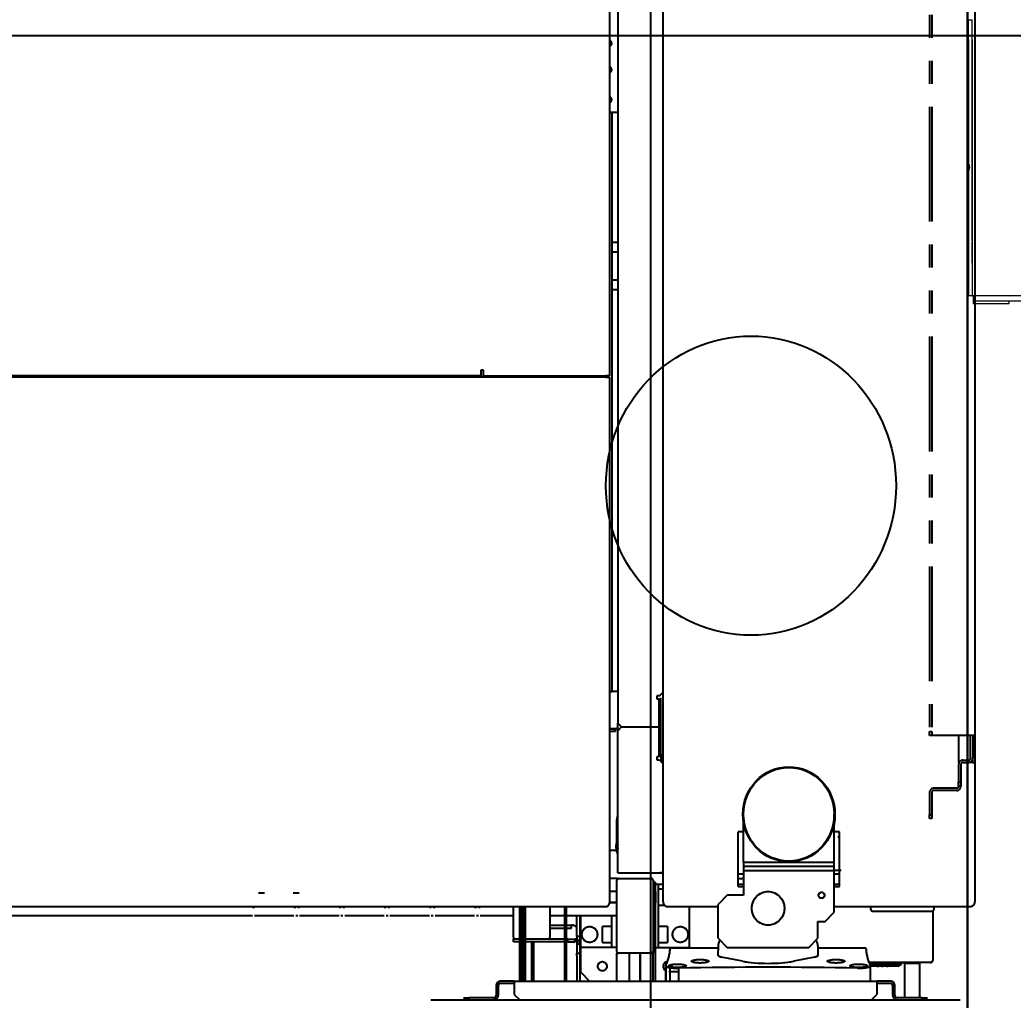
# Model space of a CAD drawing. Header units: centimetres. Extents: x 405564 to 502064, y 46284 to 60634.
# Drawn here: x 454624.9 to 454679.8, y 53009.3 to 53063.4 of the extents above; entities that cross this region are included whole.
import ezdxf
from ezdxf import colors
from ezdxf.entities.mleader import LeaderData, LeaderLine
from ezdxf.math import Vec2, Vec3
from ezdxf.xclip import XClip

# ---------------------------------------------------------------- set-up
doc = ezdxf.new("R2010")
doc.units = ezdxf.units.CM
doc.header["$XCLIPFRAME"] = 0
for name, pattern in [('3+1_3b$0$DASHED', [0.25, 0.125, -0.125]), ('SLD-2点鎖線', [12.7, 6.35, -1.27, 1.27, -1.27, 1.27, -1.27]), ('SLD-実線', [0])]:
    doc.linetypes.add(name, pattern=pattern)
for name, color, linetype in [('---___EB_draft03_cihazlar', 8, 'Continuous'), ('0-KRCN-ASMATAVAN-130426', 8, 'Continuous'), ('AS_DUV', 8, 'Continuous'), ('AS_PYZ_BINA', 8, 'Continuous')]:
    doc.layers.add(name, color=color, linetype=linetype)
doc.layers.add('0-KRCN-MİMARİ-220526', color=8, linetype='Continuous', lineweight=9)
doc.layers.add('OL_Ic', color=8, linetype='Continuous', lineweight=9)
doc.styles.add('Normal_ITL', font='swissi.ttf')

# ---------------------------------------------------------------- blocks, each defined once
blk = doc.blocks.new('Conveyor1M')
at = {"layer": '---___EB_draft03_cihazlar', "linetype": 'Continuous', "lineweight": 15}
for p, q in [((276585.344, -40561.665), (276585.344, -40661.165)), ((276585.644, -40612.465), (276585.644, -40660.115)), ((276585.764, -40659.115), (276585.644, -40659.115)), ((276585.764, -40661.115), (276585.764, -40659.115)), ((276585.644, -40660.115), (276585.644, -40661.115)), ((276571.194, -40661.165), (276570.094, -40661.165)), ((276570.095, -40661.344), (276570.095, -40661.165)), ((276570.096, -40661.365), (276570.095, -40661.344)), ((276571.195, -40661.365), (276570.096, -40661.365)), ((276582.309, -40661.165), (276571.194, -40661.165)), ((276571.195, -40661.165), (276585.345, -40661.165)), ((276571.195, -40661.365), (276578.043, -40661.365)), ((276578.043, -40661.365), (276578.447, -40661.365)), ((276578.447, -40661.365), (276585.345, -40661.365)), ((276583.544, -40661.165), (276582.38, -40661.165)), ((276583.594, -40661.165), (276585.244, -40661.165)), ((276585.344, -40661.115), (276585.644, -40661.115)), ((276585.345, -40661.165), (276585.345, -40661.115)), ((276585.345, -40661.165), (276585.345, -40661.365)), ((276585.644, -40661.115), (276585.764, -40661.115))]:
    blk.add_line(p, q, dxfattribs=at)
at = {"layer": '---___EB_draft03_cihazlar', "color": 1, "linetype": '3+1_3b$0$DASHED', "ltscale": 150}
blk.add_lwpolyline([(276488.244, -40561.415), (276724.244, -40561.415), (276724.244, -40661.415), (276488.244, -40661.415), (276488.244, -40561.415)], dxfattribs=at)
at = {"layer": '---___EB_draft03_cihazlar', "color": 1}
blk.add_lwpolyline([(276563.244, -40561.415), (276649.244, -40561.415), (276649.244, -40661.415), (276563.244, -40661.415), (276563.244, -40561.415)], dxfattribs=at)
at = {"layer": '---___EB_draft03_cihazlar', "linetype": 'Continuous', "lineweight": 15}
for points, knots in [([(276570.095, -40661.365), (276570.095, -40661.362), (276570.095, -40661.336), (276570.095, -40661.307), (276570.095, -40661.318), (276570.095, -40661.319)], [0, 0, 0, 0, 0.116936, 0.947734, 1, 1, 1, 1]), ([(276578.043, -40661.365), (276578.065, -40661.356), (276578.134, -40661.327), (276578.252, -40661.309), (276578.366, -40661.331), (276578.426, -40661.356), (276578.447, -40661.365)], [0, 0, 0, 0, 0.171416, 0.537556, 0.837741, 1, 1, 1, 1])]:
    blk.add_open_spline(points, degree=3, knots=knots, dxfattribs=at)
blk = doc.blocks.new('SMD Dizgi Makinesi')
at = {"layer": '---___EB_draft03_cihazlar', "linetype": 'SLD-2点鎖線'}
for p, q in [((275465.692, -39730.757), (275632.463, -39730.757)), ((275560.185, -39730.757), (275633.651, -39730.757)), ((275632.463, -39730.757), (275632.463, -39730.977)), ((275632.463, -39730.757), (275633.961, -39730.757)), ((275633.651, -39730.757), (275641.669, -39730.757)), ((275633.961, -39730.877), (275633.961, -39730.757)), ((275632.463, -39730.877), (275633.702, -39730.877)), ((275632.463, -39730.977), (275632.463, -39733.04)), ((275633.713, -39730.997), (275632.463, -39730.997)), ((275633.702, -39730.877), (275633.713, -39730.877)), ((275633.961, -39730.877), (275633.713, -39730.877)), ((275633.837, -39731.418), (275633.837, -39731.118)), ((275633.961, -39730.877), (275633.961, -39730.997)), ((275633.961, -39730.997), (275633.961, -39731.118)), ((275633.961, -39731.418), (275633.961, -39731.118)), ((275641.917, -39738.528), (275641.917, -39730.997)), ((275632.463, -39731.658), (275633.961, -39731.658)), ((275633.961, -39731.626), (275633.961, -39731.658)), ((275634.085, -39731.538), (275635.046, -39731.538)), ((275634.085, -39731.658), (275635.046, -39731.658)), ((275635.046, -39731.658), (275635.046, -39731.538)), ((275635.046, -39731.538), (275635.252, -39731.538)), ((275635.252, -39731.658), (275635.046, -39731.658)), ((275635.252, -39731.538), (275635.283, -39731.538)), ((275635.252, -39731.538), (275635.252, -39731.658)), ((275635.252, -39731.658), (275635.283, -39731.658)), ((275635.387, -39731.759), (275635.387, -39733.041)), ((275635.511, -39731.759), (275635.511, -39733.041)), ((275647.083, -39731.593), (275647.103, -39731.586)), ((275647.083, -39760.786), (275647.083, -39731.593)), ((275642.051, -39733.01), (275641.917, -39733.01)), ((275572.326, -39733.141), (275632.256, -39733.141)), ((275572.326, -39733.261), (275632.256, -39733.261)), ((275632.256, -39733.261), (275632.256, -39733.141)), ((275632.256, -39733.141), (275632.463, -39733.141)), ((275632.463, -39733.261), (275632.256, -39733.261)), ((275632.463, -39733.04), (275632.463, -39733.141)), ((275632.463, -39733.141), (275632.463, -39733.261)), ((275635.614, -39733.141), (275636.854, -39733.141)), ((275635.614, -39733.261), (275636.854, -39733.261)), ((275636.854, -39733.261), (275636.854, -39733.141)), ((275636.854, -39733.141), (275637.061, -39733.141)), ((275637.061, -39733.261), (275636.854, -39733.261)), ((275637.061, -39733.141), (275637.061, -39733.261)), ((275644.841, -39733.061), (275642.152, -39733.061)), ((275642.175, -39736.395), (275642.175, -39733.131)), ((275645.017, -39733.231), (275645.017, -39734.683)), ((275646.959, -39733.671), (275646.959, -39733.371)), ((275645.068, -39733.812), (275645.017, -39733.812)), ((275645.027, -39733.812), (275645.027, -39734.012)), ((275645.027, -39734.012), (275645.027, -39734.813)), ((275645.068, -39733.812), (275645.068, -39734.623)), ((275645.068, -39733.812), (275645.544, -39733.812)), ((275645.544, -39733.812), (275646.959, -39733.812)), ((275646.959, -39733.671), (275646.959, -39735.053)), ((275647.083, -39733.671), (275646.959, -39733.671)), ((275646.959, -39734.623), (275645.017, -39734.623)), ((275645.017, -39734.683), (275645.017, -39736.604)), ((275645.1, -39734.813), (275645.017, -39734.813)), ((275645.219, -39735.013), (275645.1, -39734.813)), ((275645.1, -39736.568), (275645.1, -39734.813)), ((275645.219, -39735.013), (275645.219, -39736.536)), ((275646.835, -39735.174), (275646.298, -39735.174)), ((275645.22, -39735.543), (275645.219, -39735.543)), ((275645.22, -39735.647), (275645.219, -39735.647)), ((275645.22, -39735.647), (275645.22, -39735.543)), ((275646.05, -39735.414), (275646.05, -39736.175)), ((275646.174, -39735.414), (275646.174, -39736.175)), ((275646.835, -39735.294), (275646.298, -39735.294)), ((275645.22, -39735.91), (275645.22, -39735.839)), ((275645.22, -39735.952), (275645.22, -39735.948)), ((275645.22, -39736.069), (275645.22, -39736.065)), ((275645.22, -39736.173), (275645.22, -39736.069)), ((275646.05, -39736.175), (275646.298, -39736.175)), ((275646.05, -39756.204), (275646.05, -39736.175)), ((275646.298, -39736.175), (275646.773, -39736.175)), ((275647.083, -39736.475), (275646.773, -39736.175)), ((275641.917, -39736.516), (275642.051, -39736.516)), ((275644.229, -39736.773), (275644.229, -39739.43)), ((275646.05, -39736.526), (275645.196, -39736.526)), ((275641.938, -39737.467), (275641.938, -39737.817)), ((275641.938, -39737.817), (275641.938, -39738.528)), ((275637.784, -39738.228), (275637.784, -39738.528)), ((275640.81, -39738.228), (275637.784, -39738.228)), ((275638.094, -39738.228), (275638.094, -39738.328)), ((275639.902, -39738.483), (275639.902, -39738.153)), ((275639.902, -39738.528), (275639.902, -39738.228)), ((275640.14, -39738.228), (275640.14, -39738.528)), ((275640.702, -39738.228), (275640.702, -39738.528)), ((275640.81, -39738.528), (275640.81, -39738.228)), ((275639.478, -39738.528), (275636.823, -39738.528)), ((275639.923, -39738.528), (275639.478, -39738.528)), ((275639.478, -39743.536), (275639.478, -39738.528)), ((275639.685, -39743.536), (275639.685, -39738.528)), ((275640.367, -39738.528), (275639.923, -39738.528)), ((275639.923, -39743.536), (275639.923, -39738.528)), ((275642.227, -39738.528), (275640.367, -39738.528)), ((275642.744, -39739.029), (275642.227, -39738.528)), ((275642.744, -39739.43), (275642.744, -39739.029)), ((275643.674, -39739.43), (275642.744, -39739.43)), ((275644.19, -39739.93), (275643.674, -39739.43)), ((275644.117, -39739.43), (275644.366, -39739.43)), ((275644.366, -39739.43), (275644.619, -39739.43)), ((275644.19, -39744.437), (275644.19, -39739.93)), ((275644.711, -39739.62), (275644.942, -39740.768)), ((275639.478, -39743.536), (275636.823, -39743.536)), ((275637.784, -39743.536), (275637.784, -39743.836)), ((275640.81, -39743.836), (275637.784, -39743.836)), ((275639.478, -39743.536), (275639.716, -39743.536)), ((275639.716, -39743.536), (275639.923, -39743.536)), ((275639.923, -39743.536), (275640.367, -39743.536)), ((275640.14, -39743.536), (275640.14, -39743.836)), ((275640.367, -39743.536), (275641.297, -39743.536)), ((275640.398, -39743.536), (275640.398, -39743.836)), ((275640.702, -39743.536), (275640.702, -39743.836)), ((275640.81, -39743.836), (275640.81, -39743.536)), ((275641.297, -39743.536), (275641.297, -39744.437)), ((275644.942, -39743.6), (275644.711, -39744.747)), ((275641.297, -39744.437), (275641.814, -39744.938)), ((275643.674, -39744.938), (275644.19, -39744.437)), ((275643.674, -39744.938), (275641.814, -39744.938)), ((275641.917, -39747.742), (275641.917, -39744.938)), ((275641.938, -39744.938), (275641.938, -39747.131)), ((275644.117, -39744.938), (275644.366, -39744.938)), ((275644.229, -39744.938), (275644.229, -39747.594)), ((275644.619, -39744.938), (275644.366, -39744.938)), ((275644.19, -39746.53), (275641.917, -39746.53)), ((275644.229, -39746.53), (275644.19, -39746.53)), ((275644.19, -39748.233), (275644.19, -39746.53)), ((275641.938, -39747.131), (275641.938, -39747.481)), ((275645.326, -39747.127), (275646.05, -39747.127)), ((275645.533, -39747.127), (275645.533, -39747.672)), ((275643.028, -39747.732), (275643.028, -39748.233)), ((275643.028, -39747.732), (275643.635, -39747.732)), ((275643.635, -39747.732), (275643.906, -39747.732)), ((275643.906, -39748.233), (275643.906, -39747.732)), ((275644.23, -39747.594), (275644.267, -39747.596)), ((275645.249, -39747.594), (275645.143, -39747.594)), ((275645.209, -39747.839), (275646.05, -39747.839)), ((275646.05, -39747.594), (275645.299, -39747.594)), ((275633.651, -39747.982), (275560.185, -39747.982)), ((275630.282, -39748.183), (275630.076, -39747.982)), ((275630.282, -39748.183), (275630.282, -39748.333)), ((275630.282, -39748.333), (275630.448, -39748.333)), ((275633.496, -39748.102), (275630.396, -39748.102)), ((275631.998, -39748.193), (275630.448, -39748.193)), ((275630.448, -39748.333), (275630.448, -39748.193)), ((275631.998, -39750.286), (275631.998, -39748.193)), ((275633.651, -39748.193), (275631.998, -39748.193)), ((275633.496, -39748.102), (275633.9, -39748.102)), ((275641.669, -39747.982), (275633.651, -39747.982)), ((275633.651, -39748.193), (275633.651, -39748.333)), ((275633.651, -39748.333), (275633.816, -39748.333)), ((275633.816, -39748.183), (275633.857, -39748.142)), ((275633.816, -39748.333), (275633.816, -39748.183)), ((275633.942, -39748.062), (275633.857, -39748.142)), ((275634.027, -39747.982), (275633.942, -39748.062)), ((275640.057, -39747.982), (275640.057, -39748.142)), ((275640.057, -39750.486), (275640.057, -39748.142)), ((275640.677, -39748.233), (275640.677, -39747.982)), ((275640.677, -39748.413), (275640.677, -39748.233)), ((275644.19, -39748.233), (275640.677, -39748.233)), ((275640.961, -39747.982), (275640.961, -39748.233)), ((275641.839, -39748.233), (275641.839, -39747.916)), ((275644.19, -39748.413), (275644.19, -39748.233)), ((275645.196, -39747.842), (275646.05, -39747.842)), ((275640.367, -39750.436), (275640.367, -39748.633)), ((275640.47, -39748.533), (275644.397, -39748.533)), ((275640.574, -39748.413), (275641.607, -39748.413)), ((275640.574, -39748.413), (275640.574, -39748.533)), ((275641.09, -39748.403), (275641.09, -39748.413)), ((275641.09, -39748.403), (275641.71, -39748.403)), ((275641.607, -39748.413), (275646.05, -39748.413)), ((275641.71, -39748.413), (275641.71, -39748.403)), ((275644.397, -39748.533), (275644.5, -39748.533)), ((275646.05, -39748.533), (275644.5, -39748.533)), ((275644.5, -39748.533), (275644.5, -39748.633)), ((275644.5, -39748.633), (275644.5, -39750.436)), ((275646.05, -39749.234), (275644.5, -39749.234)), ((275646.05, -39749.24), (275644.5, -39749.24)), ((275646.05, -39749.829), (275644.5, -39749.829)), ((275646.05, -39749.835), (275644.5, -39749.835)), ((275560.598, -39750.486), (275631.791, -39750.486)), ((275598.055, -39750.486), (275598.055, -39750.937)), ((275605.236, -39750.486), (275605.236, -39750.786)), ((275605.752, -39750.786), (275605.752, -39750.486)), ((275607.302, -39750.486), (275607.302, -39750.786)), ((275607.819, -39750.786), (275607.819, -39750.486)), ((275630.034, -39750.486), (275630.034, -39750.786)), ((275631.791, -39750.486), (275631.998, -39750.286)), ((275632.204, -39750.486), (275631.791, -39750.486)), ((275631.998, -39750.286), (275632.204, -39750.486)), ((275632.091, -39750.937), (275632.091, -39750.556)), ((275633.857, -39750.486), (275632.204, -39750.486)), ((275640.057, -39750.486), (275633.857, -39750.486)), ((275638.323, -39750.536), (275637.112, -39750.536)), ((275638.494, -39750.486), (275638.611, -39750.495)), ((275638.611, -39750.495), (275638.727, -39750.486)), ((275638.817, -39750.561), (275638.817, -39750.937)), ((275640.367, -39750.536), (275640.367, -39750.937)), ((275640.367, -39750.536), (275640.47, -39750.536)), ((275644.397, -39750.536), (275640.47, -39750.536)), ((275641.09, -39750.536), (275641.09, -39750.937)), ((275641.097, -39750.536), (275641.097, -39750.937)), ((275641.704, -39750.536), (275641.704, -39750.937)), ((275641.71, -39750.536), (275641.71, -39750.937)), ((275642.434, -39750.536), (275642.434, -39753.31)), ((275644.19, -39750.536), (275644.19, -39750.836)), ((275644.5, -39750.436), (275644.5, -39750.536)), ((275646.05, -39750.536), (275644.5, -39750.536)), ((275560.727, -39750.937), (275612.598, -39750.937)), ((275630.034, -39750.786), (275598.055, -39750.786)), ((275612.598, -39750.937), (275612.598, -39751.137)), ((275612.654, -39751.037), (275612.598, -39751.037)), ((275612.654, -39750.937), (275612.654, -39751.087)), ((275612.675, -39750.937), (275612.654, -39750.937)), ((275612.654, -39751.087), (275612.675, -39751.087)), ((275612.675, -39750.937), (275633.702, -39750.937)), ((275612.675, -39751.087), (275612.675, -39843.121)), ((275630.034, -39750.937), (275630.034, -39750.786)), ((275632.101, -39750.937), (275632.101, -39750.606)), ((275632.225, -39750.606), (275632.101, -39750.606)), ((275632.225, -39750.937), (275632.225, -39750.606)), ((275633.702, -39750.937), (275641.717, -39750.937)), ((275642.434, -39750.836), (275644.19, -39750.836)), ((275643.028, -39750.836), (275643.028, -39751.337)), ((275643.906, -39751.337), (275643.906, -39750.836)), ((275644.19, -39750.836), (275644.19, -39752.539)), ((275612.598, -39757.897), (275612.598, -39751.137)), ((275612.676, -39751.137), (275612.676, -39843.071)), ((275641.924, -39843.071), (275641.924, -39751.137)), ((275643.906, -39751.337), (275643.028, -39751.337)), ((275612.675, -39752.038), (275612.675, -39752.038)), ((275612.675, -39752.038), (275612.675, -39842.169)), ((275612.675, -39752.038), (275612.675, -39842.169)), ((275645.533, -39752.539), (275646.05, -39752.038)), ((275612.598, -39752.639), (275612.675, -39752.639)), ((275642.434, -39752.539), (275644.19, -39752.539)), ((275642.434, -39752.579), (275643.26, -39752.579)), ((275643.26, -39752.739), (275642.434, -39752.739)), ((275643.26, -39752.579), (275643.57, -39752.579)), ((275643.57, -39752.739), (275643.26, -39752.739)), ((275643.57, -39752.579), (275643.984, -39752.579)), ((275643.57, -39752.579), (275643.57, -39752.739)), ((275643.57, -39752.739), (275643.984, -39752.739)), ((275643.984, -39752.579), (275644.5, -39752.579)), ((275643.984, -39752.739), (275643.984, -39752.579)), ((275643.984, -39752.739), (275644.5, -39752.739)), ((275644.19, -39752.539), (275645.533, -39752.539)), ((275644.5, -39752.579), (275644.639, -39752.579)), ((275644.5, -39752.739), (275644.5, -39752.579)), ((275644.639, -39752.739), (275644.5, -39752.739)), ((275644.639, -39752.579), (275646.05, -39752.579)), ((275644.639, -39752.739), (275646.05, -39752.739)), ((275641.963, -39753.31), (275641.918, -39753.31)), ((275646.05, -39753.31), (275641.963, -39753.31)), ((275641.963, -39753.41), (275641.963, -39753.31)), ((275642.95, -39753.31), (275642.95, -39753.04)), ((275643.116, -39753.04), (275642.95, -39753.04)), ((275643.116, -39753.31), (275643.116, -39753.04)), ((275643.715, -39753.24), (275643.715, -39752.839)), ((275643.88, -39752.839), (275643.715, -39752.839)), ((275643.715, -39753.24), (275643.715, -39753.31)), ((275643.88, -39753.24), (275643.715, -39753.24)), ((275643.88, -39753.24), (275643.88, -39752.839)), ((275643.88, -39753.24), (275643.88, -39753.31)), ((275641.963, -39753.41), (275641.918, -39753.41)), ((275646.05, -39753.41), (275641.963, -39753.41)), ((275642.434, -39753.41), (275642.434, -39754.241)), ((275642.95, -39754.241), (275642.95, -39753.41)), ((275643.116, -39754.241), (275643.116, -39753.41)), ((275643.715, -39753.41), (275643.715, -39755.593)), ((275643.88, -39753.41), (275643.88, -39755.593)), ((275641.924, -39754.241), (275643.612, -39754.241)), ((275643.715, -39754.241), (275643.612, -39754.241)), ((275612.675, -39755.242), (275612.598, -39755.168)), ((275612.621, -39755.53), (275612.598, -39755.477)), ((275643.88, -39755.133), (275646.05, -39755.133)), ((275643.88, -39755.253), (275646.05, -39755.253)), ((275612.598, -39755.81), (275612.621, -39755.756)), ((275612.639, -39755.643), (275612.621, -39755.53)), ((275612.621, -39755.756), (275612.639, -39755.643)), ((275641.918, -39755.593), (275641.963, -39755.593)), ((275641.963, -39755.693), (275641.918, -39755.693)), ((275641.963, -39755.804), (275641.918, -39755.804)), ((275641.963, -39755.904), (275641.918, -39755.904)), ((275641.963, -39755.593), (275646.05, -39755.593)), ((275646.05, -39755.693), (275641.963, -39755.693)), ((275646.05, -39755.804), (275641.963, -39755.804)), ((275641.963, -39755.904), (275641.963, -39755.804)), ((275646.05, -39755.904), (275641.963, -39755.904)), ((275643.715, -39755.693), (275643.715, -39755.804)), ((275643.715, -39755.904), (275643.715, -39756.244)), ((275643.88, -39755.693), (275643.88, -39755.804)), ((275643.88, -39755.904), (275643.88, -39756.244)), ((275646.773, -39756.204), (275647.083, -39755.904)), ((275643.612, -39756.244), (275641.924, -39756.244)), ((275642.434, -39756.244), (275642.434, -39758.087)), ((275643.612, -39756.244), (275643.715, -39756.244)), ((275643.88, -39756.244), (275643.715, -39756.244)), ((275646.05, -39756.204), (275646.05, -39756.965)), ((275646.05, -39756.204), (275646.298, -39756.204)), ((275646.174, -39756.204), (275646.174, -39756.965)), ((275646.298, -39756.204), (275646.773, -39756.204)), ((275646.298, -39757.085), (275646.835, -39757.085)), ((275646.298, -39757.206), (275646.835, -39757.206)), ((275646.959, -39757.326), (275646.959, -39758.708)), ((275612.598, -39757.897), (275612.288, -39757.897)), ((275612.288, -39757.897), (275612.288, -39758.047)), ((275612.288, -39758.047), (275612.391, -39758.047)), ((275612.391, -39758.047), (275612.598, -39758.047)), ((275612.598, -39758.047), (275612.598, -39836.161)), ((275612.598, -39758.172), (275612.675, -39758.172)), ((275641.918, -39758.087), (275641.963, -39758.087)), ((275641.963, -39758.187), (275641.918, -39758.187)), ((275641.963, -39758.187), (275641.963, -39758.087)), ((275642.434, -39758.187), (275642.434, -39758.297)), ((275612.675, -39758.588), (275612.598, -39758.588)), ((275641.963, -39758.297), (275641.918, -39758.297)), ((275641.963, -39758.397), (275641.918, -39758.397)), ((275641.963, -39758.397), (275641.963, -39758.297)), ((275642.434, -39758.397), (275642.434, -39760.581)), ((275646.959, -39758.708), (275647.083, -39758.708)), ((275646.959, -39759.008), (275646.959, -39758.708)), ((275612.598, -39759.674), (275612.675, -39759.674)), ((275612.598, -39760.11), (275612.675, -39760.11)), ((275612.598, -39760.21), (275612.675, -39760.21)), ((275612.598, -39760.525), (275612.675, -39760.525)), ((275641.918, -39760.581), (275641.963, -39760.581)), ((275641.963, -39760.681), (275641.918, -39760.681)), ((275641.963, -39760.791), (275641.918, -39760.791)), ((275641.963, -39760.891), (275641.918, -39760.891)), ((275641.963, -39760.681), (275641.963, -39760.581)), ((275641.963, -39760.891), (275641.963, -39760.791)), ((275642.434, -39760.681), (275642.434, -39760.791)), ((275642.434, -39760.891), (275642.434, -39763.074)), ((275647.103, -39760.793), (275647.083, -39760.786)), ((275612.621, -39762.14), (275612.598, -39762.087)), ((275612.598, -39762.419), (275612.621, -39762.366)), ((275612.639, -39762.253), (275612.621, -39762.14)), ((275612.621, -39762.366), (275612.639, -39762.253)), ((275641.918, -39763.074), (275641.963, -39763.074)), ((275641.963, -39763.174), (275641.918, -39763.174)), ((275641.963, -39763.174), (275641.963, -39763.074)), ((275642.434, -39763.174), (275642.434, -39763.284)), ((275641.963, -39763.284), (275641.918, -39763.284)), ((275641.963, -39763.385), (275641.918, -39763.385)), ((275641.963, -39763.385), (275641.963, -39763.284)), ((275642.434, -39763.385), (275642.434, -39765.568)), ((275612.621, -39765.445), (275612.598, -39765.391)), ((275612.598, -39765.724), (275612.621, -39765.671)), ((275612.639, -39765.558), (275612.621, -39765.445)), ((275612.621, -39765.671), (275612.639, -39765.558)), ((275641.918, -39765.568), (275641.963, -39765.568)), ((275641.963, -39765.668), (275641.918, -39765.668)), ((275641.963, -39765.778), (275641.918, -39765.778)), ((275641.963, -39765.878), (275641.918, -39765.878)), ((275641.963, -39765.668), (275641.963, -39765.568)), ((275641.963, -39765.878), (275641.963, -39765.778)), ((275642.434, -39765.668), (275642.434, -39765.778)), ((275642.434, -39765.878), (275642.434, -39768.061)), ((275641.179, -39768.091), (275641.179, -39768.417)), ((275641.918, -39768.061), (275641.963, -39768.061)), ((275641.963, -39768.162), (275641.963, -39768.061)), ((275641.963, -39768.162), (275641.918, -39768.162)), ((275641.963, -39768.272), (275641.918, -39768.272)), ((275641.963, -39768.372), (275641.918, -39768.372)), ((275641.963, -39768.372), (275641.963, -39768.272)), ((275642.434, -39768.162), (275642.434, -39768.272)), ((275642.434, -39768.372), (275642.434, -39770.555)), ((275612.621, -39768.75), (275612.598, -39768.696)), ((275612.598, -39769.029), (275612.621, -39768.976)), ((275612.639, -39768.863), (275612.621, -39768.75)), ((275612.621, -39768.976), (275612.639, -39768.863)), ((275612.598, -39769.338), (275612.675, -39769.264)), ((275612.675, -39769.663), (275612.598, -39769.589)), ((275612.621, -39769.951), (275612.598, -39769.898)), ((275612.598, -39770.231), (275612.621, -39770.177)), ((275612.639, -39770.064), (275612.621, -39769.951)), ((275612.621, -39770.177), (275612.639, -39770.064)), ((275641.179, -39770.009), (275641.179, -39770.335)), ((275641.918, -39770.555), (275641.963, -39770.555)), ((275641.963, -39770.655), (275641.918, -39770.655)), ((275641.963, -39770.655), (275641.963, -39770.555)), ((275642.434, -39770.655), (275642.434, -39837.963)), ((275612.621, -39773.256), (275612.598, -39773.203)), ((275612.598, -39773.536), (275612.621, -39773.482)), ((275612.639, -39773.369), (275612.621, -39773.256)), ((275612.621, -39773.482), (275612.639, -39773.369)), ((275612.621, -39776.561), (275612.598, -39776.508)), ((275612.598, -39776.84), (275612.621, -39776.787)), ((275612.639, -39776.674), (275612.621, -39776.561)), ((275612.621, -39776.787), (275612.639, -39776.674)), ((275612.621, -39779.866), (275612.598, -39779.812)), ((275612.598, -39780.145), (275612.621, -39780.092)), ((275612.639, -39779.979), (275612.621, -39779.866)), ((275612.621, -39780.092), (275612.639, -39779.979)), ((275612.621, -39783.171), (275612.598, -39783.117)), ((275612.598, -39783.45), (275612.621, -39783.397)), ((275612.639, -39783.284), (275612.621, -39783.171)), ((275612.621, -39783.397), (275612.639, -39783.284))]:
    blk.add_line(p, q, dxfattribs=at)
at = {"layer": '---___EB_draft03_cihazlar', "linetype": 'SLD-実線'}
for p, q in [((275560.185, -39730.757), (275633.651, -39730.757)), ((275633.651, -39730.757), (275641.669, -39730.757)), ((275641.917, -39738.528), (275641.917, -39730.997)), ((275647.083, -39731.593), (275647.103, -39731.586)), ((275647.083, -39760.786), (275647.083, -39731.593)), ((275642.051, -39733.01), (275641.917, -39733.01)), ((275644.841, -39733.061), (275642.152, -39733.061)), ((275642.175, -39736.395), (275642.175, -39733.131)), ((275645.017, -39733.231), (275645.017, -39734.683)), ((275646.959, -39733.671), (275646.959, -39733.371)), ((275645.068, -39733.812), (275645.017, -39733.812)), ((275645.027, -39733.812), (275645.027, -39734.012)), ((275645.027, -39734.012), (275645.027, -39734.813)), ((275645.068, -39733.812), (275645.068, -39734.623)), ((275645.068, -39733.812), (275645.544, -39733.812)), ((275645.544, -39733.812), (275646.959, -39733.812)), ((275646.959, -39733.671), (275646.959, -39735.053)), ((275647.083, -39733.671), (275646.959, -39733.671)), ((275646.959, -39734.623), (275645.017, -39734.623)), ((275645.017, -39734.683), (275645.017, -39736.604)), ((275645.1, -39734.813), (275645.017, -39734.813)), ((275645.1, -39736.568), (275645.1, -39734.813)), ((275645.219, -39735.013), (275645.1, -39734.813)), ((275645.219, -39735.013), (275645.219, -39736.536)), ((275646.835, -39735.174), (275646.298, -39735.174)), ((275645.22, -39735.543), (275645.219, -39735.543)), ((275645.22, -39735.647), (275645.219, -39735.647)), ((275645.22, -39735.647), (275645.22, -39735.543)), ((275646.05, -39735.414), (275646.05, -39736.175)), ((275646.174, -39735.414), (275646.174, -39736.175)), ((275646.835, -39735.294), (275646.298, -39735.294)), ((275645.22, -39735.91), (275645.22, -39735.839)), ((275645.22, -39735.952), (275645.22, -39735.948)), ((275645.22, -39736.069), (275645.22, -39736.065)), ((275645.22, -39736.173), (275645.22, -39736.069)), ((275646.05, -39756.204), (275646.05, -39736.175)), ((275646.05, -39736.175), (275646.298, -39736.175)), ((275646.298, -39736.175), (275646.773, -39736.175)), ((275647.083, -39736.475), (275646.773, -39736.175)), ((275641.917, -39736.516), (275642.051, -39736.516)), ((275644.229, -39736.773), (275644.229, -39739.43)), ((275646.05, -39736.526), (275645.196, -39736.526)), ((275641.938, -39737.467), (275641.938, -39737.817)), ((275641.938, -39737.817), (275641.938, -39738.528)), ((275637.784, -39738.228), (275637.784, -39738.528)), ((275640.81, -39738.228), (275637.784, -39738.228)), ((275638.094, -39738.228), (275638.094, -39738.328)), ((275639.902, -39738.483), (275639.902, -39738.153)), ((275639.902, -39738.528), (275639.902, -39738.228)), ((275640.14, -39738.228), (275640.14, -39738.528)), ((275640.702, -39738.228), (275640.702, -39738.528)), ((275640.81, -39738.528), (275640.81, -39738.228)), ((275639.478, -39738.528), (275636.823, -39738.528)), ((275639.923, -39738.528), (275639.478, -39738.528)), ((275639.478, -39743.536), (275639.478, -39738.528)), ((275639.685, -39743.536), (275639.685, -39738.528)), ((275640.367, -39738.528), (275639.923, -39738.528)), ((275639.923, -39743.536), (275639.923, -39738.528)), ((275642.227, -39738.528), (275640.367, -39738.528)), ((275642.744, -39739.029), (275642.227, -39738.528)), ((275642.744, -39739.43), (275642.744, -39739.029)), ((275643.674, -39739.43), (275642.744, -39739.43)), ((275644.19, -39739.93), (275643.674, -39739.43)), ((275644.117, -39739.43), (275644.366, -39739.43)), ((275644.366, -39739.43), (275644.619, -39739.43)), ((275644.19, -39744.437), (275644.19, -39739.93)), ((275644.711, -39739.62), (275644.942, -39740.768)), ((275639.478, -39743.536), (275636.823, -39743.536)), ((275637.784, -39743.536), (275637.784, -39743.836)), ((275640.81, -39743.836), (275637.784, -39743.836)), ((275639.478, -39743.536), (275639.716, -39743.536)), ((275639.716, -39743.536), (275639.923, -39743.536)), ((275639.923, -39743.536), (275640.367, -39743.536)), ((275640.14, -39743.536), (275640.14, -39743.836)), ((275640.367, -39743.536), (275641.297, -39743.536)), ((275640.398, -39743.536), (275640.398, -39743.836)), ((275640.702, -39743.536), (275640.702, -39743.836)), ((275640.81, -39743.836), (275640.81, -39743.536)), ((275641.297, -39743.536), (275641.297, -39744.437)), ((275644.942, -39743.6), (275644.711, -39744.747)), ((275641.297, -39744.437), (275641.814, -39744.938)), ((275643.674, -39744.938), (275644.19, -39744.437)), ((275643.674, -39744.938), (275641.814, -39744.938)), ((275641.917, -39747.742), (275641.917, -39744.938)), ((275641.938, -39744.938), (275641.938, -39747.131)), ((275644.117, -39744.938), (275644.366, -39744.938)), ((275644.229, -39744.938), (275644.229, -39747.594)), ((275644.619, -39744.938), (275644.366, -39744.938)), ((275644.19, -39746.53), (275641.917, -39746.53)), ((275644.229, -39746.53), (275644.19, -39746.53)), ((275644.19, -39748.233), (275644.19, -39746.53)), ((275641.938, -39747.131), (275641.938, -39747.481)), ((275645.326, -39747.127), (275646.05, -39747.127)), ((275645.533, -39747.127), (275645.533, -39747.672)), ((275643.028, -39747.732), (275643.028, -39748.233)), ((275643.028, -39747.732), (275643.635, -39747.732)), ((275643.635, -39747.732), (275643.906, -39747.732)), ((275643.906, -39748.233), (275643.906, -39747.732)), ((275644.23, -39747.594), (275644.267, -39747.596)), ((275645.249, -39747.594), (275645.143, -39747.594)), ((275645.209, -39747.839), (275646.05, -39747.839)), ((275646.05, -39747.594), (275645.299, -39747.594)), ((275633.651, -39747.982), (275560.185, -39747.982)), ((275630.282, -39748.183), (275630.076, -39747.982)), ((275630.282, -39748.183), (275630.282, -39748.333)), ((275630.282, -39748.333), (275630.448, -39748.333)), ((275633.496, -39748.102), (275630.396, -39748.102)), ((275631.998, -39748.193), (275630.448, -39748.193)), ((275630.448, -39748.333), (275630.448, -39748.193)), ((275631.998, -39750.286), (275631.998, -39748.193)), ((275633.651, -39748.193), (275631.998, -39748.193)), ((275633.496, -39748.102), (275633.9, -39748.102)), ((275641.669, -39747.982), (275633.651, -39747.982)), ((275633.651, -39748.193), (275633.651, -39748.333)), ((275633.651, -39748.333), (275633.816, -39748.333)), ((275633.816, -39748.183), (275633.857, -39748.142)), ((275633.816, -39748.333), (275633.816, -39748.183)), ((275633.942, -39748.062), (275633.857, -39748.142)), ((275634.027, -39747.982), (275633.942, -39748.062)), ((275640.057, -39747.982), (275640.057, -39748.142)), ((275640.057, -39750.486), (275640.057, -39748.142)), ((275640.677, -39748.233), (275640.677, -39747.982)), ((275640.677, -39748.413), (275640.677, -39748.233)), ((275644.19, -39748.233), (275640.677, -39748.233)), ((275640.961, -39747.982), (275640.961, -39748.233)), ((275641.839, -39748.233), (275641.839, -39747.916)), ((275644.19, -39748.413), (275644.19, -39748.233)), ((275645.196, -39747.842), (275646.05, -39747.842)), ((275640.367, -39750.436), (275640.367, -39748.633)), ((275640.47, -39748.533), (275644.397, -39748.533)), ((275640.574, -39748.413), (275641.607, -39748.413)), ((275640.574, -39748.413), (275640.574, -39748.533)), ((275641.09, -39748.403), (275641.71, -39748.403)), ((275641.09, -39748.403), (275641.09, -39748.413)), ((275641.607, -39748.413), (275646.05, -39748.413)), ((275641.71, -39748.413), (275641.71, -39748.403)), ((275644.397, -39748.533), (275644.5, -39748.533)), ((275646.05, -39748.533), (275644.5, -39748.533)), ((275644.5, -39748.533), (275644.5, -39748.633)), ((275644.5, -39748.633), (275644.5, -39750.436)), ((275646.05, -39749.234), (275644.5, -39749.234)), ((275646.05, -39749.24), (275644.5, -39749.24)), ((275646.05, -39749.829), (275644.5, -39749.829)), ((275646.05, -39749.835), (275644.5, -39749.835)), ((275560.598, -39750.486), (275631.791, -39750.486)), ((275598.055, -39750.486), (275598.055, -39750.937)), ((275605.236, -39750.486), (275605.236, -39750.786)), ((275605.752, -39750.786), (275605.752, -39750.486)), ((275607.302, -39750.486), (275607.302, -39750.786)), ((275607.819, -39750.786), (275607.819, -39750.486)), ((275630.034, -39750.486), (275630.034, -39750.786)), ((275631.791, -39750.486), (275631.998, -39750.286)), ((275632.204, -39750.486), (275631.791, -39750.486)), ((275631.998, -39750.286), (275632.204, -39750.486)), ((275632.091, -39750.937), (275632.091, -39750.556)), ((275633.857, -39750.486), (275632.204, -39750.486)), ((275640.057, -39750.486), (275633.857, -39750.486)), ((275638.323, -39750.536), (275637.112, -39750.536)), ((275638.494, -39750.486), (275638.611, -39750.495)), ((275638.611, -39750.495), (275638.727, -39750.486)), ((275638.817, -39750.561), (275638.817, -39750.937)), ((275640.367, -39750.536), (275640.367, -39750.937)), ((275640.367, -39750.536), (275640.47, -39750.536)), ((275644.397, -39750.536), (275640.47, -39750.536)), ((275641.09, -39750.536), (275641.09, -39750.937)), ((275641.097, -39750.536), (275641.097, -39750.937)), ((275641.704, -39750.536), (275641.704, -39750.937)), ((275641.71, -39750.536), (275641.71, -39750.937)), ((275642.434, -39750.536), (275642.434, -39753.31)), ((275644.19, -39750.536), (275644.19, -39750.836)), ((275644.5, -39750.436), (275644.5, -39750.536)), ((275646.05, -39750.536), (275644.5, -39750.536)), ((275560.727, -39750.937), (275612.598, -39750.937)), ((275630.034, -39750.786), (275598.055, -39750.786)), ((275612.598, -39750.937), (275612.598, -39751.137)), ((275612.654, -39751.037), (275612.598, -39751.037)), ((275612.654, -39750.937), (275612.654, -39751.087)), ((275612.675, -39750.937), (275612.654, -39750.937)), ((275612.654, -39751.087), (275612.675, -39751.087)), ((275612.675, -39750.937), (275633.702, -39750.937)), ((275612.675, -39751.087), (275612.675, -39843.121)), ((275630.034, -39750.937), (275630.034, -39750.786)), ((275632.101, -39750.937), (275632.101, -39750.606)), ((275632.225, -39750.606), (275632.101, -39750.606)), ((275632.225, -39750.937), (275632.225, -39750.606)), ((275633.702, -39750.937), (275641.717, -39750.937)), ((275642.434, -39750.836), (275644.19, -39750.836)), ((275643.028, -39750.836), (275643.028, -39751.337)), ((275643.906, -39751.337), (275643.906, -39750.836)), ((275644.19, -39750.836), (275644.19, -39752.539)), ((275612.598, -39757.897), (275612.598, -39751.137)), ((275612.676, -39751.137), (275612.676, -39843.071)), ((275641.924, -39843.071), (275641.924, -39751.137)), ((275643.906, -39751.337), (275643.028, -39751.337)), ((275612.675, -39752.038), (275612.675, -39752.038)), ((275612.675, -39752.038), (275612.675, -39842.169)), ((275612.675, -39752.038), (275612.675, -39842.169)), ((275645.533, -39752.539), (275646.05, -39752.038)), ((275612.598, -39752.639), (275612.675, -39752.639)), ((275642.434, -39752.539), (275644.19, -39752.539)), ((275642.434, -39752.579), (275643.26, -39752.579)), ((275643.26, -39752.739), (275642.434, -39752.739)), ((275643.26, -39752.579), (275643.57, -39752.579)), ((275643.57, -39752.739), (275643.26, -39752.739)), ((275643.57, -39752.579), (275643.984, -39752.579)), ((275643.57, -39752.579), (275643.57, -39752.739)), ((275643.57, -39752.739), (275643.984, -39752.739)), ((275643.984, -39752.579), (275644.5, -39752.579)), ((275643.984, -39752.739), (275643.984, -39752.579)), ((275643.984, -39752.739), (275644.5, -39752.739)), ((275644.19, -39752.539), (275645.533, -39752.539)), ((275644.5, -39752.579), (275644.639, -39752.579)), ((275644.5, -39752.739), (275644.5, -39752.579)), ((275644.639, -39752.739), (275644.5, -39752.739)), ((275644.639, -39752.579), (275646.05, -39752.579)), ((275644.639, -39752.739), (275646.05, -39752.739)), ((275641.963, -39753.31), (275641.918, -39753.31)), ((275646.05, -39753.31), (275641.963, -39753.31)), ((275641.963, -39753.41), (275641.963, -39753.31)), ((275642.95, -39753.31), (275642.95, -39753.04)), ((275643.116, -39753.04), (275642.95, -39753.04)), ((275643.116, -39753.31), (275643.116, -39753.04)), ((275643.715, -39753.24), (275643.715, -39752.839)), ((275643.88, -39752.839), (275643.715, -39752.839)), ((275643.715, -39753.24), (275643.715, -39753.31)), ((275643.88, -39753.24), (275643.715, -39753.24)), ((275643.88, -39753.24), (275643.88, -39752.839)), ((275643.88, -39753.24), (275643.88, -39753.31)), ((275641.963, -39753.41), (275641.918, -39753.41)), ((275646.05, -39753.41), (275641.963, -39753.41)), ((275642.434, -39753.41), (275642.434, -39754.241)), ((275642.95, -39754.241), (275642.95, -39753.41)), ((275643.116, -39754.241), (275643.116, -39753.41)), ((275643.715, -39753.41), (275643.715, -39755.593)), ((275643.88, -39753.41), (275643.88, -39755.593)), ((275641.924, -39754.241), (275643.612, -39754.241)), ((275643.715, -39754.241), (275643.612, -39754.241)), ((275612.675, -39755.242), (275612.598, -39755.168)), ((275612.621, -39755.53), (275612.598, -39755.477)), ((275643.88, -39755.133), (275646.05, -39755.133)), ((275643.88, -39755.253), (275646.05, -39755.253)), ((275612.598, -39755.81), (275612.621, -39755.756)), ((275612.639, -39755.643), (275612.621, -39755.53)), ((275612.621, -39755.756), (275612.639, -39755.643)), ((275641.918, -39755.593), (275641.963, -39755.593)), ((275641.963, -39755.693), (275641.918, -39755.693)), ((275641.963, -39755.804), (275641.918, -39755.804)), ((275641.963, -39755.904), (275641.918, -39755.904)), ((275641.963, -39755.593), (275646.05, -39755.593)), ((275646.05, -39755.693), (275641.963, -39755.693)), ((275646.05, -39755.804), (275641.963, -39755.804)), ((275641.963, -39755.904), (275641.963, -39755.804)), ((275646.05, -39755.904), (275641.963, -39755.904)), ((275643.715, -39755.693), (275643.715, -39755.804)), ((275643.715, -39755.904), (275643.715, -39756.244)), ((275643.88, -39755.693), (275643.88, -39755.804)), ((275643.88, -39755.904), (275643.88, -39756.244)), ((275646.773, -39756.204), (275647.083, -39755.904)), ((275643.612, -39756.244), (275641.924, -39756.244)), ((275642.434, -39756.244), (275642.434, -39758.087)), ((275643.612, -39756.244), (275643.715, -39756.244)), ((275643.88, -39756.244), (275643.715, -39756.244)), ((275646.05, -39756.204), (275646.298, -39756.204)), ((275646.05, -39756.204), (275646.05, -39756.965)), ((275646.174, -39756.204), (275646.174, -39756.965)), ((275646.298, -39756.204), (275646.773, -39756.204)), ((275646.298, -39757.085), (275646.835, -39757.085)), ((275646.298, -39757.206), (275646.835, -39757.206)), ((275646.959, -39757.326), (275646.959, -39758.708)), ((275612.598, -39757.897), (275612.288, -39757.897)), ((275612.288, -39757.897), (275612.288, -39758.047)), ((275612.288, -39758.047), (275612.391, -39758.047)), ((275612.391, -39758.047), (275612.598, -39758.047)), ((275612.598, -39758.047), (275612.598, -39836.161)), ((275612.598, -39758.172), (275612.675, -39758.172)), ((275641.918, -39758.087), (275641.963, -39758.087)), ((275641.963, -39758.187), (275641.918, -39758.187)), ((275641.963, -39758.187), (275641.963, -39758.087)), ((275642.434, -39758.187), (275642.434, -39758.297)), ((275612.675, -39758.588), (275612.598, -39758.588)), ((275641.963, -39758.297), (275641.918, -39758.297)), ((275641.963, -39758.397), (275641.918, -39758.397)), ((275641.963, -39758.397), (275641.963, -39758.297)), ((275642.434, -39758.397), (275642.434, -39760.581)), ((275646.959, -39758.708), (275647.083, -39758.708)), ((275646.959, -39759.008), (275646.959, -39758.708)), ((275612.598, -39759.674), (275612.675, -39759.674)), ((275612.598, -39760.11), (275612.675, -39760.11)), ((275612.598, -39760.21), (275612.675, -39760.21)), ((275612.598, -39760.525), (275612.675, -39760.525)), ((275641.918, -39760.581), (275641.963, -39760.581)), ((275641.963, -39760.681), (275641.918, -39760.681)), ((275641.963, -39760.791), (275641.918, -39760.791)), ((275641.963, -39760.891), (275641.918, -39760.891)), ((275641.963, -39760.681), (275641.963, -39760.581)), ((275641.963, -39760.891), (275641.963, -39760.791)), ((275642.434, -39760.681), (275642.434, -39760.791)), ((275642.434, -39760.891), (275642.434, -39763.074)), ((275647.103, -39760.793), (275647.083, -39760.786)), ((275612.621, -39762.14), (275612.598, -39762.087)), ((275612.598, -39762.419), (275612.621, -39762.366)), ((275612.639, -39762.253), (275612.621, -39762.14)), ((275612.621, -39762.366), (275612.639, -39762.253)), ((275641.918, -39763.074), (275641.963, -39763.074)), ((275641.963, -39763.174), (275641.918, -39763.174)), ((275641.963, -39763.174), (275641.963, -39763.074)), ((275642.434, -39763.174), (275642.434, -39763.284)), ((275641.963, -39763.284), (275641.918, -39763.284)), ((275641.963, -39763.385), (275641.918, -39763.385)), ((275641.963, -39763.385), (275641.963, -39763.284)), ((275642.434, -39763.385), (275642.434, -39765.568)), ((275612.621, -39765.445), (275612.598, -39765.391)), ((275612.598, -39765.724), (275612.621, -39765.671)), ((275612.639, -39765.558), (275612.621, -39765.445)), ((275612.621, -39765.671), (275612.639, -39765.558)), ((275641.918, -39765.568), (275641.963, -39765.568)), ((275641.963, -39765.668), (275641.918, -39765.668)), ((275641.963, -39765.778), (275641.918, -39765.778)), ((275641.963, -39765.878), (275641.918, -39765.878)), ((275641.963, -39765.668), (275641.963, -39765.568)), ((275641.963, -39765.878), (275641.963, -39765.778)), ((275642.434, -39765.668), (275642.434, -39765.778)), ((275642.434, -39765.878), (275642.434, -39768.061)), ((275641.918, -39768.061), (275641.963, -39768.061)), ((275641.963, -39768.162), (275641.963, -39768.061)), ((275641.963, -39768.162), (275641.918, -39768.162)), ((275641.963, -39768.272), (275641.918, -39768.272)), ((275641.963, -39768.372), (275641.918, -39768.372)), ((275641.963, -39768.372), (275641.963, -39768.272)), ((275642.434, -39768.162), (275642.434, -39768.272)), ((275642.434, -39768.372), (275642.434, -39770.555)), ((275612.621, -39768.75), (275612.598, -39768.696)), ((275612.598, -39769.029), (275612.621, -39768.976)), ((275612.639, -39768.863), (275612.621, -39768.75)), ((275612.621, -39768.976), (275612.639, -39768.863)), ((275612.598, -39769.338), (275612.675, -39769.264)), ((275612.675, -39769.663), (275612.598, -39769.589)), ((275612.621, -39769.951), (275612.598, -39769.898)), ((275612.598, -39770.231), (275612.621, -39770.177)), ((275612.639, -39770.064), (275612.621, -39769.951)), ((275612.621, -39770.177), (275612.639, -39770.064)), ((275641.918, -39770.555), (275641.963, -39770.555)), ((275641.963, -39770.655), (275641.918, -39770.655)), ((275641.963, -39770.655), (275641.963, -39770.555)), ((275642.434, -39770.655), (275642.434, -39837.963)), ((275612.621, -39773.256), (275612.598, -39773.203)), ((275612.598, -39773.536), (275612.621, -39773.482)), ((275612.639, -39773.369), (275612.621, -39773.256)), ((275612.621, -39773.482), (275612.639, -39773.369)), ((275612.621, -39776.561), (275612.598, -39776.508)), ((275612.598, -39776.84), (275612.621, -39776.787)), ((275612.639, -39776.674), (275612.621, -39776.561)), ((275612.621, -39776.787), (275612.639, -39776.674)), ((275612.621, -39779.866), (275612.598, -39779.812)), ((275612.598, -39780.145), (275612.621, -39780.092)), ((275612.639, -39779.979), (275612.621, -39779.866)), ((275612.621, -39780.092), (275612.639, -39779.979)), ((275612.621, -39783.171), (275612.598, -39783.117)), ((275612.598, -39783.45), (275612.621, -39783.397)), ((275612.639, -39783.284), (275612.621, -39783.171)), ((275612.621, -39783.397), (275612.639, -39783.284))]:
    blk.add_line(p, q, dxfattribs=at)
at = {"layer": '---___EB_draft03_cihazlar', "color": 1, "linetype": '3+1_3b$0$DASHED', "ltscale": 150}
blk.add_lwpolyline([(275341.077, -39731.157), (275757.077, -39731.157), (275757.077, -39868.157), (275341.077, -39868.157), (275341.077, -39731.157)], dxfattribs=at)
at = {"layer": '---___EB_draft03_cihazlar', "color": 1}
blk.add_lwpolyline([(275426.077, -39731.157), (275672.077, -39731.157), (275672.077, -39868.157), (275426.077, -39868.157), (275426.077, -39731.157)], dxfattribs=at)
at = {"layer": '---___EB_draft03_cihazlar', "linetype": 'SLD-実線'}
for centre, major_axis, ratio, start_param, end_param in [((275641.669, -39730.997), (-0.248, 0), 0.969208, 3.141593, 4.712389), ((275642.051, -39733.131), (-0.124, 0), 0.969208, 3.141593, 4.712389), ((275644.841, -39733.231), (-0.176, 0), 0.969208, 3.141593, 4.712389), ((275646.298, -39735.414), (-0.248, 0), 0.969208, 4.712389, 6.283185), ((275646.835, -39735.053), (-0.124, 0), 0.969208, 1.570796, 3.141593), ((275646.835, -39735.053), (-0.248, 0), 0.969208, 1.570796, 3.141593), ((275646.298, -39735.414), (-0.124, 0), 0.969208, 4.712389, 6.283185), ((275642.051, -39736.395), (-0.124, 0), 0.969208, 1.570796, 3.141593), ((275644.19, -39686.7), (0, 50.073), 0.200876, 3.149237, 3.24047), ((275645.196, -39737.176), (0, 0.651), 0.200876, 4.613511, 6.382063), ((275655.335, -39742.184), (0, 50.073), 0.200876, 1.471919, 1.669674), ((275636.823, -39741.032), (-2.625, 0), 0.969208, 4.712389, 10.995574), ((275636.823, -39741.032), (-2.583, 0), 0.969208, 4.712389, 10.995574), ((275641.297, -39739.229), (-0.17, 0), 0.969208, 4.712389, 10.995574), ((275644.117, -39740.081), (-0.672, 0), 0.969208, 4.712389, 5.255317), ((275644.619, -39740.081), (0, 0.651), 0.200876, 5.497787, 6.283185), ((275644.657, -39742.184), (0, 2.003), 0.200876, 3.926991, 5.497787), ((275642.02, -39742.184), (-0.93, 0), 0.969208, 4.712389, 10.995574), ((275644.117, -39744.287), (-0.672, 0), 0.969208, 1.027869, 1.570796), ((275644.619, -39744.287), (0, 0.651), 0.200876, 3.141593, 3.926991), ((275643.467, -39747.031), (-0.439, 0), 0.969208, 4.712389, 10.995574), ((275645.196, -39747.191), (0, 0.651), 0.200876, 3.042715, 4.811267), ((275641.669, -39747.742), (-0.248, 0), 0.969208, 1.570796, 3.141593), ((275644.19, -39797.667), (0, 50.073), 0.200876, 6.184308, 6.275541), ((275645.223, -39747.732), (-0.258, 0), 0.969208, 0.045467, 1.570796), ((275645.223, -39747.732), (-0.258, 0), 0.969208, 4.522242, 5.114792), ((275633.857, -39748.142), (-6.2, 0), 0.943363, 3.141593, 3.168993), ((275645.223, -39747.732), (-0.258, 0), 0.969208, 1.570796, 2.685837), ((275640.47, -39748.633), (-0.103, 0), 0.969208, 4.712389, 6.283185), ((275644.397, -39748.633), (-0.103, 0), 0.969208, 3.141593, 4.712389), ((275632.297, -39750.556), (-0.207, 0), 0.969208, 5.568557, 6.283185), ((275637.112, -39750.035), (-0.517, 0), 0.969208, 1.119931, 1.570796), ((275638.611, -39749.785), (-0.827, 0), 0.969208, 1.065436, 2.076157), ((275640.47, -39750.436), (-0.103, 0), 0.969208, 0, 1.570796), ((275644.397, -39750.436), (-0.103, 0), 0.969208, 1.570796, 3.141593), ((275594.231, -39750.987), (-0.17, 0), 0.969208, 3.449464, 5.975314), ((275595.678, -39750.987), (-0.17, 0), 0.969208, 3.449464, 5.975314), ((275597.331, -39750.987), (-0.17, 0), 0.969208, 3.449464, 5.975314), ((275603.142, -39751.087), (-9.534, 0), 0.969208, 3.136171, 3.157848), ((275641.717, -39751.137), (-0.207, 0), 0.969208, 3.141593, 4.712389), ((275645.223, -39751.337), (-0.258, 0), 0.969208, 4.712389, 10.995574), ((275643.467, -39752.038), (-0.439, 0), 0.969208, 4.712389, 10.995574), ((275643.426, -39753.04), (-0.475, 0), 0.969208, 5.572737, 6.283185), ((275643.984, -39752.839), (-0.269, 0), 0.969208, 4.712389, 6.283185), ((275646.298, -39756.965), (-0.248, 0), 0.969208, 0, 1.570796), ((275646.298, -39756.965), (-0.124, 0), 0.969208, 0, 1.570796), ((275646.835, -39757.326), (-0.248, 0), 0.969208, 3.141593, 4.712389), ((275646.835, -39757.326), (-0.124, 0), 0.969208, 3.141593, 4.712389)]:
    blk.add_ellipse(centre, major_axis=major_axis, ratio=ratio, start_param=start_param, end_param=end_param, dxfattribs=at)
at = {"layer": '---___EB_draft03_cihazlar', "linetype": 'SLD-2点鎖線'}
for centre, major_axis, ratio, start_param, end_param in [((275641.669, -39730.997), (-0.248, 0), 0.969208, 3.141593, 4.712389), ((275633.713, -39731.118), (-0.248, 0), 0.969208, 3.141593, 4.712389), ((275633.713, -39731.118), (-0.124, 0), 0.969208, 3.141593, 4.712389), ((275634.085, -39731.418), (-0.248, 0), 0.969208, 0, 1.570796), ((275634.085, -39731.418), (-0.124, 0), 0.969208, 0, 1.570796), ((275635.283, -39731.759), (-0.227, 0), 0.969208, 3.141593, 4.712389), ((275635.283, -39731.759), (-0.103, 0), 0.969208, 3.141593, 4.712389), ((275642.051, -39733.131), (-0.124, 0), 0.969208, 3.141593, 4.712389), ((275635.614, -39733.041), (-0.227, 0), 0.969208, 0, 1.570796), ((275635.614, -39733.041), (-0.103, 0), 0.969208, 6.283185, 7.853982), ((275644.841, -39733.231), (-0.176, 0), 0.969208, 3.141593, 4.712389), ((275646.298, -39735.414), (-0.248, 0), 0.969208, 4.712389, 6.283185), ((275646.835, -39735.053), (-0.124, 0), 0.969208, 1.570796, 3.141593), ((275646.835, -39735.053), (-0.248, 0), 0.969208, 1.570796, 3.141593), ((275646.298, -39735.414), (-0.124, 0), 0.969208, 4.712389, 6.283185), ((275642.051, -39736.395), (-0.124, 0), 0.969208, 1.570796, 3.141593), ((275644.19, -39686.7), (0, 50.073), 0.200876, 3.149237, 3.24047), ((275645.196, -39737.176), (0, 0.651), 0.200876, 4.613511, 6.382063), ((275655.335, -39742.184), (0, 50.073), 0.200876, 1.471919, 1.669674), ((275636.823, -39741.032), (-2.625, 0), 0.969208, 4.712389, 10.995574), ((275636.823, -39741.032), (-2.583, 0), 0.969208, 4.712389, 10.995574), ((275641.297, -39739.229), (-0.17, 0), 0.969208, 4.712389, 10.995574), ((275644.117, -39740.081), (-0.672, 0), 0.969208, 4.712389, 5.255317), ((275644.619, -39740.081), (0, 0.651), 0.200876, 5.497787, 6.283185), ((275644.657, -39742.184), (0, 2.003), 0.200876, 3.926991, 5.497787), ((275642.02, -39742.184), (-0.93, 0), 0.969208, 4.712389, 10.995574), ((275644.117, -39744.287), (-0.672, 0), 0.969208, 1.027869, 1.570796), ((275644.619, -39744.287), (0, 0.651), 0.200876, 3.141593, 3.926991), ((275643.467, -39747.031), (-0.439, 0), 0.969208, 4.712389, 10.995574), ((275645.196, -39747.191), (0, 0.651), 0.200876, 3.042715, 4.811267), ((275641.669, -39747.742), (-0.248, 0), 0.969208, 1.570796, 3.141593), ((275644.19, -39797.667), (0, 50.073), 0.200876, 6.184308, 6.275541), ((275645.223, -39747.732), (-0.258, 0), 0.969208, 0.045467, 1.570796), ((275645.223, -39747.732), (-0.258, 0), 0.969208, 4.522242, 5.114792), ((275633.857, -39748.142), (-6.2, 0), 0.943363, 3.141593, 3.168993), ((275645.223, -39747.732), (-0.258, 0), 0.969208, 1.570796, 2.685837), ((275640.47, -39748.633), (-0.103, 0), 0.969208, 4.712389, 6.283185), ((275644.397, -39748.633), (-0.103, 0), 0.969208, 3.141593, 4.712389), ((275632.297, -39750.556), (-0.207, 0), 0.969208, 5.568557, 6.283185), ((275637.112, -39750.035), (-0.517, 0), 0.969208, 1.119931, 1.570796), ((275638.611, -39749.785), (-0.827, 0), 0.969208, 1.065436, 2.076157), ((275640.47, -39750.436), (-0.103, 0), 0.969208, 0, 1.570796), ((275644.397, -39750.436), (-0.103, 0), 0.969208, 1.570796, 3.141593), ((275594.231, -39750.987), (-0.17, 0), 0.969208, 3.449464, 5.975314), ((275595.678, -39750.987), (-0.17, 0), 0.969208, 3.449464, 5.975314), ((275597.331, -39750.987), (-0.17, 0), 0.969208, 3.449464, 5.975314), ((275603.142, -39751.087), (-9.534, 0), 0.969208, 3.136171, 3.157848), ((275641.717, -39751.137), (-0.207, 0), 0.969208, 3.141593, 4.712389), ((275645.223, -39751.337), (-0.258, 0), 0.969208, 4.712389, 10.995574), ((275643.467, -39752.038), (-0.439, 0), 0.969208, 4.712389, 10.995574), ((275643.426, -39753.04), (-0.475, 0), 0.969208, 5.572737, 6.283185), ((275643.984, -39752.839), (-0.269, 0), 0.969208, 4.712389, 6.283185), ((275646.298, -39756.965), (-0.248, 0), 0.969208, 0, 1.570796), ((275646.298, -39756.965), (-0.124, 0), 0.969208, 0, 1.570796), ((275646.835, -39757.326), (-0.248, 0), 0.969208, 3.141593, 4.712389), ((275646.835, -39757.326), (-0.124, 0), 0.969208, 3.141593, 4.712389)]:
    blk.add_ellipse(centre, major_axis=major_axis, ratio=ratio, start_param=start_param, end_param=end_param, dxfattribs=at)
at = {"layer": '---___EB_draft03_cihazlar'}
blk.add_ellipse((275618.668, -39743.125), major_axis=(-8.266, 0), ratio=0.969208, start_param=4.712389, end_param=10.995574, dxfattribs=at)
at = {"layer": '---___EB_draft03_cihazlar', "linetype": 'SLD-実線'}
for centre in [(275645.196, -39737.176), (275644.945, -39738.428), (275644.945, -39745.939), (275645.196, -39747.191)]:
    blk.add_ellipse(centre, major_axis=(0, 0.481), ratio=0.200876, dxfattribs=at)
at = {"layer": '---___EB_draft03_cihazlar', "linetype": 'SLD-2点鎖線'}
for centre in [(275645.196, -39737.176), (275644.945, -39738.428), (275644.945, -39745.939), (275645.196, -39747.191)]:
    blk.add_ellipse(centre, major_axis=(0, 0.481), ratio=0.200876, dxfattribs=at)
at = {"layer": '---___EB_draft03_cihazlar', "linetype": 'SLD-実線'}
blk.add_open_spline([(275644.267, -39736.772), (275644.242, -39736.773), (275644.217, -39736.774), (275644.229, -39736.773), (275644.23, -39736.773)], degree=3, knots=[0, 0, 0, 0, 0.981199, 1, 1, 1, 1], dxfattribs=at)
at = {"layer": '---___EB_draft03_cihazlar', "linetype": 'SLD-2点鎖線'}
blk.add_open_spline([(275644.267, -39736.772), (275644.242, -39736.773), (275644.217, -39736.774), (275644.229, -39736.773), (275644.23, -39736.773)], degree=3, knots=[0, 0, 0, 0, 0.981199, 1, 1, 1, 1], dxfattribs=at)
blk = doc.blocks.new('A$Ca63a641c')
at = {"layer": 'AS_PYZ_BINA'}
ml = blk.add_multileader_mtext('Standard', dxfattribs=at)
ml.set_content('EST boyalı panel çit ve panel çit kapı (AS 51.101)', color=256, style='Normal_ITL')
ml.set_leader_properties()
ml.build(insert=Vec2(0, 0))
ml.multileader.update_dxf_attribs({"dogleg_length": 0.379, "arrow_head_size": 17.043, "scale": 75})
ctx = ml.context
ctx.base_point, ctx.scale, ctx.char_height, ctx.arrow_head_size, ctx.landing_gap_size, ctx.plane_origin = Vec3(140.513, 464.302), 75, 20, 17.043, 14.202, Vec3(92.505, 620.113)
notes = []
notes.append((ctx, [(0, (1, 1, 0), (112.109, 464.302), (1, 0), 28.404, [(0, [(68.504, 410)], 0, [])])]))
ctx.mtext.insert, ctx.mtext.width, ctx.mtext.flow_direction = Vec3(154.715, 477.513), 604.56338, 5
for ctx, leaders in notes:
    for number, flags, end, landing, length, lines in leaders:
        leader = LeaderData()
        leader.index, (leader.has_last_leader_line, leader.has_dogleg_vector, leader.attachment_direction) = number, flags
        leader.last_leader_point, leader.dogleg_vector, leader.dogleg_length = Vec3(end), Vec3(landing), length
        for number, points, colour, breaks in lines:
            line = LeaderLine()
            line.index, line.vertices, line.color, line.breaks = number, Vec3.list(points), colors.encode_raw_color(colour), breaks
            leader.lines.append(line)
        ctx.leaders.append(leader)
blk = doc.blocks.new('A$C85dec720')
at = {"layer": 'OL_Ic'}
blk.add_blockref('A$Ca63a641c', (5315.078, 5344.253, 28.4), dxfattribs=at)
blk = doc.blocks.new('A$C6A10300A')
at = {"layer": '---___EB_draft03_cihazlar', "rotation": 270}
for name, p in [('SMD Dizgi Makinesi', (56344.337, 268022.333)), ('Conveyor1M', (57274.594, 268999.5))]:
    blk.add_blockref(name, p, dxfattribs=at)
at = {"layer": 'AS_DUV'}
ref = blk.add_blockref('A$C85dec720', (28900.964, -17748.984), dxfattribs=dict(at, rotation=105.0255580063709))
XClip(ref).set_block_clipping_path([(6220.3367769278, 6783.7313721173), (4126.4071464743, -1017.0000000052), (7354.8298234051, -1883.5969356479), (9448.7594538586, 5917.1344364745)])

msp = doc.modelspace()

# ---------------------------------------------------------------- linework, layer by layer
at = {"layer": '0-KRCN-ASMATAVAN-130426'}
for p, q in [((454659.746, 52222.563), (454659.746, 53422.563)), ((454059.746, 53062.563), (454839.746, 53062.563))]:
    msp.add_line(p, q, dxfattribs=at)

# ---------------------------------------------------------------- next in the draw order: block references
at = {"layer": '0-KRCN-MİMARİ-220526'}
msp.add_blockref('A$C6A10300A', (438064.066, 60634.016), dxfattribs=at)

doc.saveas('drawing.dxf')
